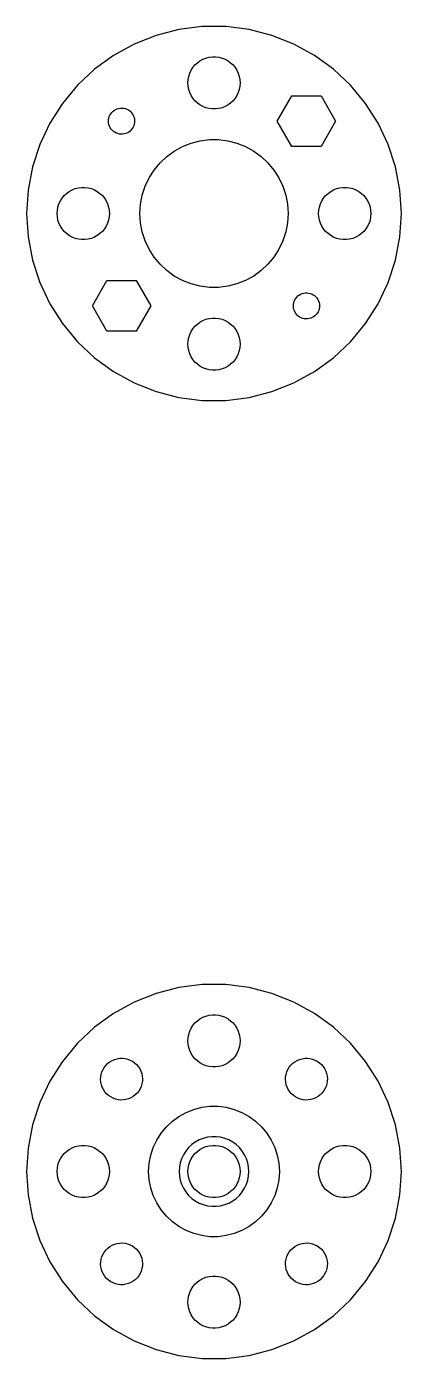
# Model space of a CAD drawing. Header units: metres. Extents: x -22 to 22, y -21 to 351.
# Drawn here: x -21.5 to 21.5, y -21.5 to 131.5 of the extents above; entities that cross this region are included whole.
import ezdxf

# ---------------------------------------------------------------- set-up
doc = ezdxf.new("R2010")
doc.units = ezdxf.units.M

msp = doc.modelspace()

# ---------------------------------------------------------------- linework, layer by layer
for p, q in [((-6.64386, 130.448), (-9.15425, 129.454)), ((-4.02869, 131.119), (-6.64386, 130.448)), ((-1.34999, 131.458), (-4.02869, 131.119)), ((1.34999, 131.458), (-1.34999, 131.458)), ((4.02869, 131.119), (1.34999, 131.458)), ((6.64386, 130.448), (4.02869, 131.119)), ((9.15425, 129.454), (6.64386, 130.448)), ((-9.15425, 129.454), (-11.5203, 128.153)), ((11.5203, 128.153), (9.15425, 129.454)), ((-11.5203, 128.153), (-13.7046, 126.566)), ((-2.42705, 126.763), (-2.1869, 127.054)), ((-2.1869, 127.054), (-1.91226, 127.312)), ((-1.91226, 127.312), (-1.60747, 127.533)), ((-1.60747, 127.533), (-1.27733, 127.714)), ((-1.27733, 127.714), (-0.927048, 127.853)), ((-0.927048, 127.853), (-0.562134, 127.947)), ((-0.562134, 127.947), (-0.18837, 127.994)), ((-0.18837, 127.994), (0.18837, 127.994)), ((0.18837, 127.994), (0.562134, 127.947)), ((0.562134, 127.947), (0.927048, 127.853)), ((0.927048, 127.853), (1.27733, 127.714)), ((1.27733, 127.714), (1.60747, 127.533)), ((1.60747, 127.533), (1.91226, 127.312)), ((1.91226, 127.312), (2.1869, 127.054)), ((2.1869, 127.054), (2.42705, 126.763)), ((13.7046, 126.566), (11.5203, 128.153)), ((-13.7046, 126.566), (-15.6728, 124.718)), ((-2.97633, 125.376), (-2.90575, 125.746)), ((-2.90575, 125.746), (-2.78932, 126.104)), ((-2.78932, 126.104), (-2.62891, 126.445)), ((-2.62891, 126.445), (-2.42705, 126.763)), ((2.42705, 126.763), (2.62891, 126.445)), ((2.62891, 126.445), (2.78932, 126.104)), ((2.78932, 126.104), (2.90575, 125.746)), ((2.90575, 125.746), (2.97633, 125.376)), ((15.6728, 124.718), (13.7046, 126.566)), ((-15.6728, 124.718), (-17.3939, 122.637)), ((-3, 125), (-2.97633, 125.376)), ((-2.97633, 124.624), (-3, 125)), ((-2.90575, 124.254), (-2.97633, 124.624)), ((-2.78932, 123.896), (-2.90575, 124.254)), ((-2.62891, 123.555), (-2.78932, 123.896)), ((2.78932, 123.896), (2.62891, 123.555)), ((2.90575, 124.254), (2.78932, 123.896)), ((2.97633, 124.624), (2.90575, 124.254)), ((2.97633, 125.376), (3, 125)), ((3, 125), (2.97633, 124.624)), ((17.3939, 122.637), (15.6728, 124.718)), ((-17.3939, 122.637), (-18.8406, 120.358)), ((-2.42705, 123.237), (-2.62891, 123.555)), ((-2.1869, 122.946), (-2.42705, 123.237)), ((-1.91226, 122.688), (-2.1869, 122.946)), ((-1.60747, 122.467), (-1.91226, 122.688)), ((-1.27733, 122.286), (-1.60747, 122.467)), ((1.60747, 122.467), (1.27733, 122.286)), ((1.91226, 122.688), (1.60747, 122.467)), ((2.1869, 122.946), (1.91226, 122.688)), ((2.42705, 123.237), (2.1869, 122.946)), ((2.62891, 123.555), (2.42705, 123.237)), ((7.26039, 120.607), (8.93369, 123.505)), ((8.93369, 123.505), (12.2803, 123.505)), ((12.2803, 123.505), (13.9536, 120.607)), ((18.8406, 120.358), (17.3939, 122.637)), ((-12.0988, 120.764), (-12.0674, 120.95)), ((-12.0674, 120.95), (-12.0129, 121.13)), ((-12.0129, 121.13), (-11.9363, 121.302)), ((-11.9363, 121.302), (-11.8387, 121.463)), ((-11.8387, 121.463), (-11.7217, 121.611)), ((-11.7217, 121.611), (-11.5871, 121.742)), ((-11.5871, 121.742), (-11.4371, 121.856)), ((-11.4371, 121.856), (-11.2739, 121.951)), ((-11.2739, 121.951), (-11.1003, 122.024)), ((-11.1003, 122.024), (-10.9189, 122.074)), ((-10.9189, 122.074), (-10.7325, 122.102)), ((-10.7325, 122.102), (-10.5442, 122.106)), ((-10.5442, 122.106), (-10.3568, 122.086)), ((-10.3568, 122.086), (-10.1734, 122.043)), ((-10.1734, 122.043), (-9.99689, 121.977)), ((-9.99689, 121.977), (-9.82996, 121.89)), ((-9.82996, 121.89), (-9.67528, 121.783)), ((-9.67528, 121.783), (-9.53528, 121.656)), ((-9.53528, 121.656), (-9.4122, 121.514)), ((-9.4122, 121.514), (-9.30795, 121.357)), ((-9.30795, 121.357), (-9.2242, 121.188)), ((-9.2242, 121.188), (-9.16225, 121.01)), ((-9.16225, 121.01), (-9.12308, 120.826)), ((-9.12308, 120.826), (-9.10732, 120.638)), ((-0.927048, 122.147), (-1.27733, 122.286)), ((-0.562134, 122.053), (-0.927048, 122.147)), ((-0.18837, 122.006), (-0.562134, 122.053)), ((0.18837, 122.006), (-0.18837, 122.006)), ((0.562134, 122.053), (0.18837, 122.006)), ((0.927048, 122.147), (0.562134, 122.053)), ((1.27733, 122.286), (0.927048, 122.147)), ((-18.8406, 120.358), (-19.9902, 117.915)), ((-12.1067, 120.576), (-12.0988, 120.764)), ((-12.0909, 120.388), (-12.1067, 120.576)), ((-12.0517, 120.204), (-12.0909, 120.388)), ((-11.9898, 120.026), (-12.0517, 120.204)), ((-11.906, 119.857), (-11.9898, 120.026)), ((-11.8018, 119.7), (-11.906, 119.857)), ((-11.6787, 119.557), (-11.8018, 119.7)), ((-11.5387, 119.431), (-11.6787, 119.557)), ((-11.384, 119.324), (-11.5387, 119.431)), ((-11.2171, 119.237), (-11.384, 119.324)), ((-9.7769, 119.358), (-9.94003, 119.263)), ((-9.62686, 119.471), (-9.7769, 119.358)), ((-9.49228, 119.603), (-9.62686, 119.471)), ((-9.37527, 119.751), (-9.49228, 119.603)), ((-9.27768, 119.912), (-9.37527, 119.751)), ((-9.20107, 120.084), (-9.27768, 119.912)), ((-9.14662, 120.264), (-9.20107, 120.084)), ((-9.1152, 120.45), (-9.14662, 120.264)), ((-9.10732, 120.638), (-9.1152, 120.45)), ((8.9337, 117.709), (7.26039, 120.607)), ((13.9536, 120.607), (12.2803, 117.709)), ((19.9902, 117.915), (18.8406, 120.358)), ((-19.9902, 117.915), (-20.8245, 115.347)), ((-11.0405, 119.171), (-11.2171, 119.237)), ((-10.8571, 119.128), (-11.0405, 119.171)), ((-10.6698, 119.108), (-10.8571, 119.128)), ((-10.4815, 119.112), (-10.6698, 119.108)), ((-10.2951, 119.14), (-10.4815, 119.112)), ((-10.1137, 119.19), (-10.2951, 119.14)), ((-9.94003, 119.263), (-10.1137, 119.19)), ((-3.61911, 117.691), (-2.62663, 118.084)), ((-2.62663, 118.084), (-1.59273, 118.349)), ((-1.59273, 118.349), (-0.533707, 118.483)), ((-0.533707, 118.483), (0.533707, 118.483)), ((0.533707, 118.483), (1.59273, 118.349)), ((1.59273, 118.349), (2.62663, 118.084)), ((2.62663, 118.084), (3.61911, 117.691)), ((20.8245, 115.347), (19.9902, 117.915)), ((-6.19623, 115.819), (-5.41809, 116.549)), ((-5.41809, 116.549), (-4.55452, 117.177)), ((-4.55452, 117.177), (-3.61911, 117.691)), ((3.61911, 117.691), (4.55452, 117.177)), ((4.55452, 117.177), (5.41809, 116.549)), ((5.41809, 116.549), (6.19623, 115.819)), ((12.2803, 117.709), (8.9337, 117.709)), ((-20.8245, 115.347), (-21.3305, 112.695)), ((-7.44859, 114.095), (-6.87663, 114.996)), ((-6.87663, 114.996), (-6.19623, 115.819)), ((6.19623, 115.819), (6.87663, 114.996)), ((6.87663, 114.996), (7.44859, 114.095)), ((21.3305, 112.695), (20.8245, 115.347)), ((-7.90309, 113.129), (-7.44859, 114.095)), ((7.44859, 114.095), (7.90309, 113.129)), ((-21.3305, 112.695), (-21.5, 110)), ((-17.6289, 111.445), (-17.427, 111.763)), ((-17.427, 111.763), (-17.1869, 112.054)), ((-17.1869, 112.054), (-16.9123, 112.312)), ((-16.9123, 112.312), (-16.6075, 112.533)), ((-16.6075, 112.533), (-16.2773, 112.714)), ((-16.2773, 112.714), (-15.927, 112.853)), ((-15.927, 112.853), (-15.5621, 112.947)), ((-15.5621, 112.947), (-15.1884, 112.994)), ((-15.1884, 112.994), (-14.8116, 112.994)), ((-14.8116, 112.994), (-14.4379, 112.947)), ((-14.4379, 112.947), (-14.0729, 112.853)), ((-14.0729, 112.853), (-13.7227, 112.714)), ((-13.7227, 112.714), (-13.3925, 112.533)), ((-13.3925, 112.533), (-13.0877, 112.312)), ((-13.0877, 112.312), (-12.8131, 112.054)), ((-12.8131, 112.054), (-12.5729, 111.763)), ((-12.5729, 111.763), (-12.3711, 111.445)), ((-8.43297, 111.065), (-8.23296, 112.114)), ((-8.23296, 112.114), (-7.90309, 113.129)), ((7.90309, 113.129), (8.23296, 112.114)), ((8.23296, 112.114), (8.43297, 111.065)), ((12.3711, 111.445), (12.5729, 111.763)), ((12.5729, 111.763), (12.8131, 112.054)), ((12.8131, 112.054), (13.0877, 112.312)), ((13.0877, 112.312), (13.3925, 112.533)), ((13.3925, 112.533), (13.7227, 112.714)), ((13.7227, 112.714), (14.0729, 112.853)), ((14.0729, 112.853), (14.4379, 112.947)), ((14.4379, 112.947), (14.8116, 112.994)), ((14.8116, 112.994), (15.1884, 112.994)), ((15.1884, 112.994), (15.5621, 112.947)), ((15.5621, 112.947), (15.927, 112.853)), ((15.927, 112.853), (16.2773, 112.714)), ((16.2773, 112.714), (16.6075, 112.533)), ((16.6075, 112.533), (16.9123, 112.312)), ((16.9123, 112.312), (17.1869, 112.054)), ((17.1869, 112.054), (17.427, 111.763)), ((17.427, 111.763), (17.6289, 111.445)), ((21.5, 110), (21.3305, 112.695)), ((-18, 110), (-17.9763, 110.376)), ((-17.9763, 110.376), (-17.9057, 110.746)), ((-17.9057, 110.746), (-17.7893, 111.104)), ((-17.7893, 111.104), (-17.6289, 111.445)), ((-12.3711, 111.445), (-12.2107, 111.104)), ((-12.2107, 111.104), (-12.0942, 110.746)), ((-12.0942, 110.746), (-12.0237, 110.376)), ((-12.0237, 110.376), (-12, 110)), ((-8.5, 110), (-8.43297, 111.065)), ((8.43297, 111.065), (8.5, 110)), ((12, 110), (12.0237, 110.376)), ((12.0237, 110.376), (12.0942, 110.746)), ((12.0942, 110.746), (12.2107, 111.104)), ((12.2107, 111.104), (12.3711, 111.445)), ((17.6289, 111.445), (17.7893, 111.104)), ((17.7893, 111.104), (17.9057, 110.746)), ((17.9057, 110.746), (17.9763, 110.376)), ((17.9763, 110.376), (18, 110)), ((-21.5, 110), (-21.3305, 107.305)), ((-17.9763, 109.624), (-18, 110)), ((-17.9057, 109.254), (-17.9763, 109.624)), ((-17.7893, 108.896), (-17.9057, 109.254)), ((-17.6289, 108.555), (-17.7893, 108.896)), ((-12.2107, 108.896), (-12.3711, 108.555)), ((-12.0942, 109.254), (-12.2107, 108.896)), ((-12.0237, 109.624), (-12.0942, 109.254)), ((-12, 110), (-12.0237, 109.624)), ((-8.43297, 108.935), (-8.5, 110)), ((-8.23296, 107.886), (-8.43297, 108.935)), ((8.43297, 108.935), (8.23296, 107.886)), ((8.5, 110), (8.43297, 108.935)), ((12.0237, 109.624), (12, 110)), ((12.0942, 109.254), (12.0237, 109.624)), ((12.2107, 108.896), (12.0942, 109.254)), ((12.3711, 108.555), (12.2107, 108.896)), ((17.7893, 108.896), (17.6289, 108.555)), ((17.9057, 109.254), (17.7893, 108.896)), ((17.9763, 109.624), (17.9057, 109.254)), ((18, 110), (17.9763, 109.624)), ((21.3305, 107.305), (21.5, 110)), ((-21.3305, 107.305), (-20.8245, 104.653)), ((-17.427, 108.237), (-17.6289, 108.555)), ((-17.1869, 107.946), (-17.427, 108.237)), ((-16.9123, 107.688), (-17.1869, 107.946)), ((-16.6075, 107.467), (-16.9123, 107.688)), ((-16.2773, 107.286), (-16.6075, 107.467)), ((-15.927, 107.147), (-16.2773, 107.286)), ((-15.5621, 107.053), (-15.927, 107.147)), ((-15.1884, 107.006), (-15.5621, 107.053)), ((-14.4379, 107.053), (-14.8116, 107.006)), ((-14.0729, 107.147), (-14.4379, 107.053)), ((-13.7227, 107.286), (-14.0729, 107.147)), ((-13.3925, 107.467), (-13.7227, 107.286)), ((-13.0877, 107.688), (-13.3925, 107.467)), ((-12.8131, 107.946), (-13.0877, 107.688)), ((-12.5729, 108.237), (-12.8131, 107.946)), ((-12.3711, 108.555), (-12.5729, 108.237)), ((-7.90309, 106.871), (-8.23296, 107.886)), ((8.23296, 107.886), (7.90309, 106.871)), ((12.5729, 108.237), (12.3711, 108.555)), ((12.8131, 107.946), (12.5729, 108.237)), ((13.0877, 107.688), (12.8131, 107.946)), ((13.3925, 107.467), (13.0877, 107.688)), ((13.7227, 107.286), (13.3925, 107.467)), ((14.0729, 107.147), (13.7227, 107.286)), ((14.4379, 107.053), (14.0729, 107.147)), ((14.8116, 107.006), (14.4379, 107.053)), ((15.5621, 107.053), (15.1884, 107.006)), ((15.927, 107.147), (15.5621, 107.053)), ((16.2773, 107.286), (15.927, 107.147)), ((16.6075, 107.467), (16.2773, 107.286)), ((16.9123, 107.688), (16.6075, 107.467)), ((17.1869, 107.946), (16.9123, 107.688)), ((17.427, 108.237), (17.1869, 107.946)), ((17.6289, 108.555), (17.427, 108.237)), ((20.8245, 104.653), (21.3305, 107.305)), ((-14.8116, 107.006), (-15.1884, 107.006)), ((-7.44859, 105.905), (-7.90309, 106.871)), ((-6.87663, 105.004), (-7.44859, 105.905)), ((7.44859, 105.905), (6.87663, 105.004)), ((7.90309, 106.871), (7.44859, 105.905)), ((15.1884, 107.006), (14.8116, 107.006)), ((-20.8245, 104.653), (-19.9902, 102.085)), ((-6.19623, 104.181), (-6.87663, 105.004)), ((-5.41809, 103.451), (-6.19623, 104.181)), ((6.19623, 104.181), (5.41809, 103.451)), ((6.87663, 105.004), (6.19623, 104.181)), ((19.9902, 102.085), (20.8245, 104.653)), ((-4.55452, 102.823), (-5.41809, 103.451)), ((-3.61911, 102.309), (-4.55452, 102.823)), ((4.55452, 102.823), (3.61911, 102.309)), ((5.41809, 103.451), (4.55452, 102.823)), ((-19.9902, 102.085), (-18.8406, 99.6423)), ((-13.9536, 99.393), (-12.2803, 102.291)), ((-12.2803, 102.291), (-8.9337, 102.291)), ((-8.9337, 102.291), (-7.26039, 99.393)), ((-2.62663, 101.916), (-3.61911, 102.309)), ((-1.59273, 101.651), (-2.62663, 101.916)), ((-0.533707, 101.517), (-1.59273, 101.651)), ((0.533707, 101.517), (-0.533707, 101.517)), ((1.59273, 101.651), (0.533707, 101.517)), ((2.62663, 101.916), (1.59273, 101.651)), ((3.61911, 102.309), (2.62663, 101.916)), ((18.8406, 99.6423), (19.9902, 102.085)), ((-18.8406, 99.6423), (-17.3939, 97.3626)), ((9.10732, 99.3616), (9.1152, 99.5498)), ((9.1152, 99.5498), (9.14662, 99.7355)), ((9.14662, 99.7355), (9.20107, 99.9159)), ((9.20107, 99.9159), (9.27768, 100.088)), ((9.27768, 100.088), (9.37527, 100.249)), ((9.37527, 100.249), (9.49228, 100.397)), ((9.49228, 100.397), (9.62686, 100.529)), ((9.62686, 100.529), (9.7769, 100.642)), ((9.7769, 100.642), (9.94003, 100.737)), ((9.94003, 100.737), (10.1137, 100.81)), ((10.1137, 100.81), (10.2951, 100.86)), ((10.2951, 100.86), (10.4815, 100.888)), ((10.4815, 100.888), (10.6698, 100.892)), ((10.6698, 100.892), (10.8571, 100.872)), ((10.8571, 100.872), (11.0405, 100.829)), ((11.0405, 100.829), (11.2171, 100.763)), ((11.2171, 100.763), (11.384, 100.676)), ((11.384, 100.676), (11.5387, 100.569)), ((11.5387, 100.569), (11.6787, 100.443)), ((11.6787, 100.443), (11.8018, 100.3)), ((11.8018, 100.3), (11.906, 100.143)), ((11.906, 100.143), (11.9898, 99.9743)), ((11.9898, 99.9743), (12.0517, 99.7964)), ((12.0517, 99.7964), (12.0909, 99.6121)), ((12.0909, 99.6121), (12.1067, 99.4244)), ((12.1067, 99.4244), (12.0988, 99.2362)), ((17.3939, 97.3626), (18.8406, 99.6423)), ((-12.2803, 96.4948), (-13.9536, 99.393)), ((-7.26039, 99.393), (-8.93369, 96.4948)), ((-0.927048, 97.8532), (-0.562134, 97.9469)), ((-0.562134, 97.9469), (-0.18837, 97.9941)), ((-0.18837, 97.9941), (0.18837, 97.9941)), ((0.18837, 97.9941), (0.562134, 97.9469)), ((0.562134, 97.9469), (0.927048, 97.8532)), ((9.12308, 99.1739), (9.10732, 99.3616)), ((9.16225, 98.9896), (9.12308, 99.1739)), ((9.2242, 98.8117), (9.16225, 98.9896)), ((9.30795, 98.643), (9.2242, 98.8117)), ((9.4122, 98.4861), (9.30795, 98.643)), ((9.53528, 98.3435), (9.4122, 98.4861)), ((9.67528, 98.2175), (9.53528, 98.3435)), ((9.82996, 98.11), (9.67528, 98.2175)), ((9.99689, 98.0227), (9.82996, 98.11)), ((10.1734, 97.957), (9.99689, 98.0227)), ((10.3568, 97.914), (10.1734, 97.957)), ((10.5442, 97.8943), (10.3568, 97.914)), ((10.7325, 97.8983), (10.5442, 97.8943)), ((10.9189, 97.9258), (10.7325, 97.8983)), ((11.1003, 97.9764), (10.9189, 97.9258)), ((11.2739, 98.0494), (11.1003, 97.9764)), ((11.4371, 98.1436), (11.2739, 98.0494)), ((11.5871, 98.2575), (11.4371, 98.1436)), ((11.7217, 98.3893), (11.5871, 98.2575)), ((11.8387, 98.5369), (11.7217, 98.3893)), ((11.9363, 98.6981), (11.8387, 98.5369)), ((12.0129, 98.8701), (11.9363, 98.6981)), ((12.0674, 99.0505), (12.0129, 98.8701)), ((12.0988, 99.2362), (12.0674, 99.0505)), ((-17.3939, 97.3626), (-15.6728, 95.2822)), ((-8.93369, 96.4948), (-12.2803, 96.4948)), ((-2.78932, 96.1044), (-2.62891, 96.4453)), ((-2.62891, 96.4453), (-2.42705, 96.7634)), ((-2.42705, 96.7634), (-2.1869, 97.0536)), ((-2.1869, 97.0536), (-1.91226, 97.3116)), ((-1.91226, 97.3116), (-1.60747, 97.533)), ((-1.60747, 97.533), (-1.27733, 97.7145)), ((-1.27733, 97.7145), (-0.927048, 97.8532)), ((0.927048, 97.8532), (1.27733, 97.7145)), ((1.27733, 97.7145), (1.60747, 97.533)), ((1.60747, 97.533), (1.91226, 97.3116)), ((1.91226, 97.3116), (2.1869, 97.0536)), ((2.1869, 97.0536), (2.42705, 96.7634)), ((2.42705, 96.7634), (2.62891, 96.4453)), ((2.62891, 96.4453), (2.78932, 96.1044)), ((15.6728, 95.2822), (17.3939, 97.3626)), ((-15.6728, 95.2822), (-13.7046, 93.434)), ((-3, 95), (-2.97633, 95.376)), ((-2.97633, 94.624), (-3, 95)), ((-2.97633, 95.376), (-2.90575, 95.7461)), ((-2.90575, 95.7461), (-2.78932, 96.1044)), ((2.78932, 96.1044), (2.90575, 95.7461)), ((2.90575, 95.7461), (2.97633, 95.376)), ((2.97633, 95.376), (3, 95)), ((3, 95), (2.97633, 94.624)), ((13.7046, 93.434), (15.6728, 95.2822)), ((-13.7046, 93.434), (-11.5203, 91.847)), ((-2.90575, 94.2539), (-2.97633, 94.624)), ((-2.78932, 93.8956), (-2.90575, 94.2539)), ((-2.62891, 93.5547), (-2.78932, 93.8956)), ((-2.42705, 93.2366), (-2.62891, 93.5547)), ((2.62891, 93.5547), (2.42705, 93.2366)), ((2.78932, 93.8956), (2.62891, 93.5547)), ((2.90575, 94.2539), (2.78932, 93.8956)), ((2.97633, 94.624), (2.90575, 94.2539)), ((11.5203, 91.847), (13.7046, 93.434)), ((-11.5203, 91.847), (-9.15425, 90.5462)), ((-2.1869, 92.9464), (-2.42705, 93.2366)), ((-1.91226, 92.6885), (-2.1869, 92.9464)), ((-1.60747, 92.467), (-1.91226, 92.6885)), ((-1.27733, 92.2855), (-1.60747, 92.467)), ((-0.927048, 92.1468), (-1.27733, 92.2855)), ((-0.562134, 92.0531), (-0.927048, 92.1468)), ((-0.18837, 92.0059), (-0.562134, 92.0531)), ((0.18837, 92.0059), (-0.18837, 92.0059)), ((0.562134, 92.0531), (0.18837, 92.0059)), ((0.927048, 92.1468), (0.562134, 92.0531)), ((1.27733, 92.2855), (0.927048, 92.1468)), ((1.60747, 92.467), (1.27733, 92.2855)), ((1.91226, 92.6885), (1.60747, 92.467)), ((2.1869, 92.9464), (1.91226, 92.6885)), ((2.42705, 93.2366), (2.1869, 92.9464)), ((9.15425, 90.5462), (11.5203, 91.847)), ((-9.15425, 90.5462), (-6.64386, 89.5523)), ((6.64386, 89.5523), (9.15425, 90.5462)), ((-6.64386, 89.5523), (-4.02869, 88.8808)), ((-4.02869, 88.8808), (-1.34999, 88.5424)), ((1.34999, 88.5424), (4.02869, 88.8808)), ((4.02869, 88.8808), (6.64386, 89.5523)), ((-1.34999, 88.5424), (1.34999, 88.5424)), ((-1.34999, 21.4576), (-4.02869, 21.1192)), ((1.34999, 21.4576), (-1.34999, 21.4576)), ((4.02869, 21.1192), (1.34999, 21.4576)), ((-6.64386, 20.4477), (-9.15425, 19.4538)), ((-4.02869, 21.1192), (-6.64386, 20.4477)), ((6.64386, 20.4477), (4.02869, 21.1192)), ((9.15425, 19.4538), (6.64386, 20.4477)), ((-9.15425, 19.4538), (-11.5203, 18.153)), ((11.5203, 18.153), (9.15425, 19.4538)), ((-11.5203, 18.153), (-13.7046, 16.566)), ((-2.42705, 16.7634), (-2.1869, 17.0536)), ((-2.1869, 17.0536), (-1.91226, 17.3115)), ((-1.91226, 17.3115), (-1.60747, 17.533)), ((-1.60747, 17.533), (-1.27733, 17.7145)), ((-1.27733, 17.7145), (-0.927048, 17.8532)), ((-0.927048, 17.8532), (-0.562134, 17.9469)), ((-0.562134, 17.9469), (-0.18837, 17.9941)), ((-0.18837, 17.9941), (0.18837, 17.9941)), ((0.18837, 17.9941), (0.562134, 17.9469)), ((0.562134, 17.9469), (0.927048, 17.8532)), ((0.927048, 17.8532), (1.27733, 17.7145)), ((1.27733, 17.7145), (1.60747, 17.533)), ((1.60747, 17.533), (1.91226, 17.3115)), ((1.91226, 17.3115), (2.1869, 17.0536)), ((2.1869, 17.0536), (2.42705, 16.7634)), ((13.7046, 16.566), (11.5203, 18.153)), ((-13.7046, 16.566), (-15.6728, 14.7178)), ((-3, 15), (-2.97633, 15.376)), ((-2.97633, 15.376), (-2.90575, 15.7461)), ((-2.90575, 15.7461), (-2.78932, 16.1044)), ((-2.78932, 16.1044), (-2.62891, 16.4453)), ((-2.62891, 16.4453), (-2.42705, 16.7634)), ((2.42705, 16.7634), (2.62891, 16.4453)), ((2.62891, 16.4453), (2.78932, 16.1044)), ((2.78932, 16.1044), (2.90575, 15.7461)), ((2.90575, 15.7461), (2.97633, 15.376)), ((2.97633, 15.376), (3, 15)), ((15.6728, 14.7178), (13.7046, 16.566)), ((-15.6728, 14.7178), (-17.3939, 12.6374)), ((-2.97633, 14.624), (-3, 15)), ((-2.90575, 14.2539), (-2.97633, 14.624)), ((-2.78932, 13.8956), (-2.90575, 14.2539)), ((-2.62891, 13.5547), (-2.78932, 13.8956)), ((2.78932, 13.8956), (2.62891, 13.5547)), ((2.90575, 14.2539), (2.78932, 13.8956)), ((2.97633, 14.624), (2.90575, 14.2539)), ((3, 15), (2.97633, 14.624)), ((17.3939, 12.6374), (15.6728, 14.7178)), ((-17.3939, 12.6374), (-18.8406, 10.3577)), ((-12.3905, 12.2129), (-12.1752, 12.4238)), ((-12.1752, 12.4238), (-11.9351, 12.606)), ((-11.9351, 12.606), (-11.6741, 12.7567)), ((-11.6741, 12.7567), (-11.3963, 12.8735)), ((-11.3963, 12.8735), (-11.106, 12.9545)), ((-11.106, 12.9545), (-10.8078, 12.9986)), ((-10.8078, 12.9986), (-10.5065, 13.0049)), ((-10.5065, 13.0049), (-10.2067, 12.9734)), ((-10.2067, 12.9734), (-9.91331, 12.9046)), ((-9.91331, 12.9046), (-9.63083, 12.7995)), ((-9.63083, 12.7995), (-9.36372, 12.6599)), ((-9.36372, 12.6599), (-9.11624, 12.4879)), ((-9.11624, 12.4879), (-8.89226, 12.2862)), ((-8.89226, 12.2862), (-8.69533, 12.058)), ((-2.42705, 13.2366), (-2.62891, 13.5547)), ((-2.1869, 12.9464), (-2.42705, 13.2366)), ((-1.91226, 12.6884), (-2.1869, 12.9464)), ((-1.60747, 12.467), (-1.91226, 12.6884)), ((-1.27733, 12.2855), (-1.60747, 12.467)), ((-0.927048, 12.1468), (-1.27733, 12.2855)), ((1.27733, 12.2855), (0.927048, 12.1468)), ((1.60747, 12.467), (1.27733, 12.2855)), ((1.91226, 12.6884), (1.60747, 12.467)), ((2.1869, 12.9464), (1.91226, 12.6884)), ((2.42705, 13.2366), (2.1869, 12.9464)), ((2.62891, 13.5547), (2.42705, 13.2366)), ((8.82344, 12.2129), (9.03879, 12.4238)), ((9.03879, 12.4238), (9.27885, 12.606)), ((9.27885, 12.606), (9.53987, 12.7567)), ((9.53987, 12.7567), (9.81772, 12.8735)), ((9.81772, 12.8735), (10.108, 12.9545)), ((10.108, 12.9545), (10.4062, 12.9986)), ((10.4062, 12.9986), (10.7075, 13.0049)), ((10.7075, 13.0049), (11.0072, 12.9734)), ((11.0072, 12.9734), (11.3007, 12.9046)), ((11.3007, 12.9046), (11.5832, 12.7995)), ((11.5832, 12.7995), (11.8503, 12.6599)), ((11.8503, 12.6599), (12.0977, 12.4879)), ((12.0977, 12.4879), (12.3217, 12.2862)), ((12.3217, 12.2862), (12.5187, 12.058)), ((18.8406, 10.3577), (17.3939, 12.6374)), ((-13.0065, 10.5567), (-12.9939, 10.8579)), ((-12.9939, 10.8579), (-12.9436, 11.155)), ((-12.9436, 11.155), (-12.8565, 11.4436)), ((-12.8565, 11.4436), (-12.7339, 11.7189)), ((-12.7339, 11.7189), (-12.5777, 11.9767)), ((-12.5777, 11.9767), (-12.3905, 12.2129)), ((-8.69533, 12.058), (-8.52853, 11.807)), ((-8.52853, 11.807), (-8.39452, 11.537)), ((-8.39452, 11.537), (-8.29539, 11.2524)), ((-8.29539, 11.2524), (-8.23274, 10.9576)), ((-8.23274, 10.9576), (-8.20752, 10.6573)), ((-0.562134, 12.0531), (-0.927048, 12.1468)), ((-0.18837, 12.0059), (-0.562134, 12.0531)), ((0.18837, 12.0059), (-0.18837, 12.0059)), ((0.562134, 12.0531), (0.18837, 12.0059)), ((0.927048, 12.1468), (0.562134, 12.0531)), ((8.20752, 10.5567), (8.22014, 10.8579)), ((8.22014, 10.8579), (8.2704, 11.155)), ((8.2704, 11.155), (8.35751, 11.4436)), ((8.35751, 11.4436), (8.4801, 11.7189)), ((8.4801, 11.7189), (8.63623, 11.9767)), ((8.63623, 11.9767), (8.82344, 12.2129)), ((12.5187, 12.058), (12.6855, 11.807)), ((12.6855, 11.807), (12.8195, 11.537)), ((12.8195, 11.537), (12.9186, 11.2524)), ((12.9186, 11.2524), (12.9812, 10.9576)), ((12.9812, 10.9576), (13.0065, 10.6573)), ((-18.8406, 10.3577), (-19.9902, 7.91467)), ((-12.9812, 10.2564), (-13.0065, 10.5567)), ((-12.9186, 9.96158), (-12.9812, 10.2564)), ((-12.8195, 9.67696), (-12.9186, 9.96158)), ((-12.6855, 9.407), (-12.8195, 9.67696)), ((-12.5187, 9.15596), (-12.6855, 9.407)), ((-8.63623, 9.23727), (-8.82344, 9.00108)), ((-8.4801, 9.49509), (-8.63623, 9.23727)), ((-8.35751, 9.77042), (-8.4801, 9.49509)), ((-8.2704, 10.0589), (-8.35751, 9.77042)), ((-8.22014, 10.3561), (-8.2704, 10.0589)), ((-8.20752, 10.6573), (-8.22014, 10.3561)), ((8.23274, 10.2564), (8.20752, 10.5567)), ((8.29539, 9.96158), (8.23274, 10.2564)), ((8.39452, 9.67696), (8.29539, 9.96158)), ((8.52853, 9.407), (8.39452, 9.67696)), ((8.69533, 9.15596), (8.52853, 9.407)), ((12.5777, 9.23727), (12.3905, 9.00108)), ((12.7339, 9.49509), (12.5777, 9.23727)), ((12.8565, 9.77042), (12.7339, 9.49509)), ((12.9436, 10.0589), (12.8565, 9.77042)), ((12.9939, 10.3561), (12.9436, 10.0589)), ((13.0065, 10.6573), (12.9939, 10.3561)), ((19.9902, 7.91467), (18.8406, 10.3577)), ((-19.9902, 7.91467), (-20.8245, 5.34683)), ((-12.3217, 8.9278), (-12.5187, 9.15596)), ((-12.0977, 8.72614), (-12.3217, 8.9278)), ((-11.8503, 8.55412), (-12.0977, 8.72614)), ((-11.5832, 8.41449), (-11.8503, 8.55412)), ((-11.3007, 8.30943), (-11.5832, 8.41449)), ((-11.0072, 8.2406), (-11.3007, 8.30943)), ((-10.7075, 8.20909), (-11.0072, 8.2406)), ((-10.4062, 8.21541), (-10.7075, 8.20909)), ((-10.108, 8.25945), (-10.4062, 8.21541)), ((-9.81772, 8.34048), (-10.108, 8.25945)), ((-9.53987, 8.45729), (-9.81772, 8.34048)), ((-9.27885, 8.60799), (-9.53987, 8.45729)), ((-9.03879, 8.79021), (-9.27885, 8.60799)), ((-8.82344, 9.00108), (-9.03879, 8.79021)), ((8.89226, 8.9278), (8.69533, 9.15596)), ((9.11624, 8.72614), (8.89226, 8.9278)), ((9.36372, 8.55412), (9.11624, 8.72614)), ((9.63083, 8.41449), (9.36372, 8.55412)), ((9.91331, 8.30943), (9.63083, 8.41449)), ((10.2067, 8.2406), (9.91331, 8.30943)), ((10.5065, 8.20909), (10.2067, 8.2406)), ((10.8078, 8.21541), (10.5065, 8.20909)), ((11.106, 8.25945), (10.8078, 8.21541)), ((11.3963, 8.34048), (11.106, 8.25945)), ((11.6741, 8.45729), (11.3963, 8.34048)), ((11.9351, 8.60799), (11.6741, 8.45729)), ((12.1752, 8.79021), (11.9351, 8.60799)), ((12.3905, 9.00108), (12.1752, 8.79021)), ((20.8245, 5.34683), (19.9902, 7.91467)), ((-4.78067, 5.77884), (-4.01869, 6.33246)), ((-4.01869, 6.33246), (-3.19334, 6.78619)), ((-3.19334, 6.78619), (-2.31763, 7.13292)), ((-2.31763, 7.13292), (-1.40535, 7.36714)), ((-1.40535, 7.36714), (-0.470917, 7.4852)), ((-0.470917, 7.4852), (0.470917, 7.4852)), ((0.470917, 7.4852), (1.40535, 7.36714)), ((1.40535, 7.36714), (2.31763, 7.13292)), ((2.31763, 7.13292), (3.19334, 6.78619)), ((3.19334, 6.78619), (4.01869, 6.33246)), ((4.01869, 6.33246), (4.78067, 5.77884)), ((-20.8245, 5.34683), (-21.3305, 2.69466)), ((-6.06763, 4.40839), (-5.46725, 5.13409)), ((-5.46725, 5.13409), (-4.78067, 5.77884)), ((4.78067, 5.77884), (5.46725, 5.13409)), ((5.46725, 5.13409), (6.06763, 4.40839)), ((21.3305, 2.69466), (20.8245, 5.34683)), ((-6.97331, 2.76093), (-6.5723, 3.61314)), ((-6.5723, 3.61314), (-6.06763, 4.40839)), ((-2.54968, 3.08205), (-2.91586, 2.73817)), ((-2.1433, 3.3773), (-2.54968, 3.08205)), ((-1.70311, 3.61929), (-2.1433, 3.3773)), ((-1.23605, 3.80421), (-1.70311, 3.61929)), ((-0.749512, 3.92914), (-1.23605, 3.80421)), ((-0.25116, 3.9921), (-0.749512, 3.92914)), ((0.25116, 3.9921), (-0.25116, 3.9921)), ((0.749512, 3.92914), (0.25116, 3.9921)), ((1.23605, 3.80421), (0.749512, 3.92914)), ((1.70311, 3.61929), (1.23605, 3.80421)), ((2.1433, 3.3773), (1.70311, 3.61929)), ((2.54968, 3.08205), (2.1433, 3.3773)), ((2.91586, 2.73817), (2.54968, 3.08205)), ((6.06763, 4.40839), (6.5723, 3.61314)), ((6.5723, 3.61314), (6.97331, 2.76093)), ((-21.3305, 2.69466), (-21.5, 0)), ((-17.6289, 1.44525), (-17.427, 1.76335)), ((-17.427, 1.76335), (-17.1869, 2.05363)), ((-17.1869, 2.05363), (-16.9123, 2.31154)), ((-16.9123, 2.31154), (-16.6075, 2.53297)), ((-16.6075, 2.53297), (-16.2773, 2.71448)), ((-16.2773, 2.71448), (-15.927, 2.85316)), ((-15.927, 2.85316), (-15.5621, 2.94685)), ((-15.5621, 2.94685), (-15.1884, 2.99408)), ((-15.1884, 2.99408), (-14.8116, 2.99408)), ((-14.8116, 2.99408), (-14.4379, 2.94685)), ((-14.4379, 2.94685), (-14.0729, 2.85316)), ((-14.0729, 2.85316), (-13.7227, 2.71448)), ((-13.7227, 2.71448), (-13.3925, 2.53297)), ((-13.3925, 2.53297), (-13.0877, 2.31154)), ((-13.0877, 2.31154), (-12.8131, 2.05363)), ((-12.8131, 2.05363), (-12.5729, 1.76335)), ((-12.5729, 1.76335), (-12.3711, 1.44525)), ((-7.44086, 0.939987), (-7.26436, 1.86517)), ((-7.26436, 1.86517), (-6.97331, 2.76093)), ((-3.50522, 1.927), (-3.7191, 1.47249)), ((-3.23605, 2.35114), (-3.50522, 1.927)), ((-2.91586, 2.73817), (-3.23605, 2.35114)), ((-2.62891, 1.44525), (-2.42705, 1.76335)), ((-2.42705, 1.76335), (-2.1869, 2.05363)), ((-2.1869, 2.05363), (-1.91226, 2.31154)), ((-1.91226, 2.31154), (-1.60747, 2.53297)), ((-1.60747, 2.53297), (-1.27733, 2.71448)), ((-1.27733, 2.71448), (-0.927048, 2.85316)), ((-0.927048, 2.85316), (-0.562134, 2.94685)), ((-0.562134, 2.94685), (-0.18837, 2.99408)), ((-0.18837, 2.99408), (0.18837, 2.99408)), ((0.18837, 2.99408), (0.562134, 2.94685)), ((0.562134, 2.94685), (0.927048, 2.85316)), ((0.927048, 2.85316), (1.27733, 2.71448)), ((1.27733, 2.71448), (1.60747, 2.53297)), ((1.60747, 2.53297), (1.91226, 2.31154)), ((1.91226, 2.31154), (2.1869, 2.05363)), ((2.1869, 2.05363), (2.42705, 1.76335)), ((2.42705, 1.76335), (2.62891, 1.44525)), ((3.23605, 2.35114), (2.91586, 2.73817)), ((3.50522, 1.927), (3.23605, 2.35114)), ((3.7191, 1.47249), (3.50522, 1.927)), ((6.97331, 2.76093), (7.26436, 1.86517)), ((7.26436, 1.86517), (7.44086, 0.939987)), ((12.3711, 1.44525), (12.5729, 1.76335)), ((12.5729, 1.76335), (12.8131, 2.05363)), ((12.8131, 2.05363), (13.0877, 2.31154)), ((13.0877, 2.31154), (13.3925, 2.53297)), ((13.3925, 2.53297), (13.7227, 2.71448)), ((13.7227, 2.71448), (14.0729, 2.85316)), ((14.0729, 2.85316), (14.4379, 2.94685)), ((14.4379, 2.94685), (14.8116, 2.99408)), ((14.8116, 2.99408), (15.1884, 2.99408)), ((15.1884, 2.99408), (15.5621, 2.94685)), ((15.5621, 2.94685), (15.927, 2.85316)), ((15.927, 2.85316), (16.2773, 2.71448)), ((16.2773, 2.71448), (16.6075, 2.53297)), ((16.6075, 2.53297), (16.9123, 2.31154)), ((16.9123, 2.31154), (17.1869, 2.05363)), ((17.1869, 2.05363), (17.427, 1.76335)), ((17.427, 1.76335), (17.6289, 1.44525)), ((21.5, 0), (21.3305, 2.69466)), ((-21.5, 0), (-21.3305, -2.69466)), ((-18, 0), (-17.9763, 0.375992)), ((-17.9763, -0.375992), (-18, 0)), ((-17.9763, 0.375992), (-17.9057, 0.746063)), ((-17.9057, 0.746063), (-17.7893, 1.10437)), ((-17.7893, 1.10437), (-17.6289, 1.44525)), ((-12.3711, 1.44525), (-12.2107, 1.10437)), ((-12.2107, 1.10437), (-12.0942, 0.746063)), ((-12.0942, 0.746063), (-12.0237, 0.375992)), ((-12.0237, 0.375992), (-12, 0)), ((-12, 0), (-12.0237, -0.375992)), ((-7.5, 0), (-7.44086, 0.939987)), ((-7.44086, -0.939987), (-7.5, 0)), ((-3.96844, 0.501328), (-4, 0)), ((-4, 0), (-3.96844, -0.501328)), ((-3.87433, 0.994751), (-3.96844, 0.501328)), ((-3.7191, 1.47249), (-3.87433, 0.994751)), ((-3, 0), (-2.97633, 0.375992)), ((-2.97633, -0.375992), (-3, 0)), ((-2.97633, 0.375992), (-2.90575, 0.746063)), ((-2.90575, 0.746063), (-2.78932, 1.10437)), ((-2.78932, 1.10437), (-2.62891, 1.44525)), ((2.62891, 1.44525), (2.78932, 1.10437)), ((2.78932, 1.10437), (2.90575, 0.746063)), ((2.90575, 0.746063), (2.97633, 0.375992)), ((2.97633, 0.375992), (3, 0)), ((3, 0), (2.97633, -0.375992)), ((3.87433, 0.994751), (3.7191, 1.47249)), ((3.96844, 0.501328), (3.87433, 0.994751)), ((4, 0), (3.96844, 0.501328)), ((3.96844, -0.501328), (4, 0)), ((7.44086, 0.939987), (7.5, 0)), ((7.5, 0), (7.44086, -0.939987)), ((12, 0), (12.0237, 0.375992)), ((12.0237, -0.375992), (12, 0)), ((12.0237, 0.375992), (12.0942, 0.746063)), ((12.0942, 0.746063), (12.2107, 1.10437)), ((12.2107, 1.10437), (12.3711, 1.44525)), ((17.6289, 1.44525), (17.7893, 1.10437)), ((17.7893, 1.10437), (17.9057, 0.746063)), ((17.9057, 0.746063), (17.9763, 0.375992)), ((17.9763, 0.375992), (18, 0)), ((18, 0), (17.9763, -0.375992)), ((21.3305, -2.69466), (21.5, 0)), ((-17.9057, -0.746063), (-17.9763, -0.375992)), ((-17.7893, -1.10437), (-17.9057, -0.746063)), ((-17.6289, -1.44525), (-17.7893, -1.10437)), ((-17.427, -1.76335), (-17.6289, -1.44525)), ((-12.3711, -1.44525), (-12.5729, -1.76335)), ((-12.2107, -1.10437), (-12.3711, -1.44525)), ((-12.0942, -0.746063), (-12.2107, -1.10437)), ((-12.0237, -0.375992), (-12.0942, -0.746063)), ((-7.26436, -1.86517), (-7.44086, -0.939987)), ((-3.96844, -0.501328), (-3.87433, -0.994751)), ((-3.87433, -0.994751), (-3.7191, -1.47249)), ((-3.7191, -1.47249), (-3.50522, -1.927)), ((-2.90575, -0.746063), (-2.97633, -0.375992)), ((-2.78932, -1.10437), (-2.90575, -0.746063)), ((-2.62891, -1.44525), (-2.78932, -1.10437)), ((-2.42705, -1.76335), (-2.62891, -1.44525)), ((2.62891, -1.44525), (2.42705, -1.76335)), ((2.78932, -1.10437), (2.62891, -1.44525)), ((2.90575, -0.746063), (2.78932, -1.10437)), ((2.97633, -0.375992), (2.90575, -0.746063)), ((3.50522, -1.927), (3.7191, -1.47249)), ((3.7191, -1.47249), (3.87433, -0.994751)), ((3.87433, -0.994751), (3.96844, -0.501328)), ((7.44086, -0.939987), (7.26436, -1.86517)), ((12.0942, -0.746063), (12.0237, -0.375992)), ((12.2107, -1.10437), (12.0942, -0.746063)), ((12.3711, -1.44525), (12.2107, -1.10437)), ((12.5729, -1.76335), (12.3711, -1.44525)), ((17.6289, -1.44525), (17.427, -1.76335)), ((17.7893, -1.10437), (17.6289, -1.44525)), ((17.9057, -0.746063), (17.7893, -1.10437)), ((17.9763, -0.375992), (17.9057, -0.746063)), ((-21.3305, -2.69466), (-20.8245, -5.34683)), ((-17.1869, -2.05363), (-17.427, -1.76335)), ((-16.9123, -2.31154), (-17.1869, -2.05363)), ((-16.6075, -2.53297), (-16.9123, -2.31154)), ((-16.2773, -2.71448), (-16.6075, -2.53297)), ((-15.927, -2.85316), (-16.2773, -2.71448)), ((-15.5621, -2.94685), (-15.927, -2.85316)), ((-15.1884, -2.99408), (-15.5621, -2.94685)), ((-14.8116, -2.99408), (-15.1884, -2.99408)), ((-14.4379, -2.94685), (-14.8116, -2.99408)), ((-14.0729, -2.85316), (-14.4379, -2.94685)), ((-13.7227, -2.71448), (-14.0729, -2.85316)), ((-13.3925, -2.53297), (-13.7227, -2.71448)), ((-13.0877, -2.31154), (-13.3925, -2.53297)), ((-12.8131, -2.05363), (-13.0877, -2.31154)), ((-12.5729, -1.76335), (-12.8131, -2.05363)), ((-6.97331, -2.76093), (-7.26436, -1.86517)), ((-6.5723, -3.61314), (-6.97331, -2.76093)), ((-3.50522, -1.927), (-3.23605, -2.35114)), ((-3.23605, -2.35114), (-2.91586, -2.73817)), ((-2.91586, -2.73817), (-2.54968, -3.08205)), ((-2.1869, -2.05363), (-2.42705, -1.76335)), ((-1.91226, -2.31154), (-2.1869, -2.05363)), ((-1.60747, -2.53297), (-1.91226, -2.31154)), ((-1.27733, -2.71448), (-1.60747, -2.53297)), ((-0.927048, -2.85316), (-1.27733, -2.71448)), ((-0.562134, -2.94685), (-0.927048, -2.85316)), ((-0.18837, -2.99408), (-0.562134, -2.94685)), ((0.18837, -2.99408), (-0.18837, -2.99408)), ((0.562134, -2.94685), (0.18837, -2.99408)), ((0.927048, -2.85316), (0.562134, -2.94685)), ((1.27733, -2.71448), (0.927048, -2.85316)), ((1.60747, -2.53297), (1.27733, -2.71448)), ((1.91226, -2.31154), (1.60747, -2.53297)), ((2.1869, -2.05363), (1.91226, -2.31154)), ((2.42705, -1.76335), (2.1869, -2.05363)), ((2.54968, -3.08205), (2.91586, -2.73817)), ((2.91586, -2.73817), (3.23605, -2.35114)), ((3.23605, -2.35114), (3.50522, -1.927)), ((6.97331, -2.76093), (6.5723, -3.61314)), ((7.26436, -1.86517), (6.97331, -2.76093)), ((12.8131, -2.05363), (12.5729, -1.76335)), ((13.0877, -2.31154), (12.8131, -2.05363)), ((13.3925, -2.53297), (13.0877, -2.31154)), ((13.7227, -2.71448), (13.3925, -2.53297)), ((14.0729, -2.85316), (13.7227, -2.71448)), ((14.4379, -2.94685), (14.0729, -2.85316)), ((14.8116, -2.99408), (14.4379, -2.94685)), ((15.1884, -2.99408), (14.8116, -2.99408)), ((15.5621, -2.94685), (15.1884, -2.99408)), ((15.927, -2.85316), (15.5621, -2.94685)), ((16.2773, -2.71448), (15.927, -2.85316)), ((16.6075, -2.53297), (16.2773, -2.71448)), ((16.9123, -2.31154), (16.6075, -2.53297)), ((17.1869, -2.05363), (16.9123, -2.31154)), ((17.427, -1.76335), (17.1869, -2.05363)), ((20.8245, -5.34683), (21.3305, -2.69466)), ((-6.06763, -4.40839), (-6.5723, -3.61314)), ((-5.46725, -5.13409), (-6.06763, -4.40839)), ((-2.54968, -3.08205), (-2.1433, -3.3773)), ((-2.1433, -3.3773), (-1.70311, -3.61929)), ((-1.70311, -3.61929), (-1.23605, -3.80421)), ((-1.23605, -3.80421), (-0.749512, -3.92914)), ((-0.749512, -3.92914), (-0.25116, -3.9921)), ((-0.25116, -3.9921), (0.25116, -3.9921)), ((0.25116, -3.9921), (0.749512, -3.92914)), ((0.749512, -3.92914), (1.23605, -3.80421)), ((1.23605, -3.80421), (1.70311, -3.61929)), ((1.70311, -3.61929), (2.1433, -3.3773)), ((2.1433, -3.3773), (2.54968, -3.08205)), ((6.06763, -4.40839), (5.46725, -5.13409)), ((6.5723, -3.61314), (6.06763, -4.40839)), ((-20.8245, -5.34683), (-19.9902, -7.91467)), ((-4.78067, -5.77884), (-5.46725, -5.13409)), ((-4.01869, -6.33246), (-4.78067, -5.77884)), ((4.78067, -5.77884), (4.01869, -6.33246)), ((5.46725, -5.13409), (4.78067, -5.77884)), ((19.9902, -7.91467), (20.8245, -5.34683)), ((-3.19334, -6.78619), (-4.01869, -6.33246)), ((-2.31763, -7.13292), (-3.19334, -6.78619)), ((-1.40535, -7.36714), (-2.31763, -7.13292)), ((-0.470917, -7.4852), (-1.40535, -7.36714)), ((0.470917, -7.4852), (-0.470917, -7.4852)), ((1.40535, -7.36714), (0.470917, -7.4852)), ((2.31763, -7.13292), (1.40535, -7.36714)), ((3.19334, -6.78619), (2.31763, -7.13292)), ((4.01869, -6.33246), (3.19334, -6.78619)), ((-19.9902, -7.91467), (-18.8406, -10.3577)), ((-12.5777, -9.23727), (-12.3905, -9.00108)), ((-12.3905, -9.00108), (-12.1752, -8.79021)), ((-12.1752, -8.79021), (-11.9351, -8.60799)), ((-11.9351, -8.60799), (-11.6741, -8.45729)), ((-11.6741, -8.45729), (-11.3963, -8.34048)), ((-11.3963, -8.34048), (-11.106, -8.25945)), ((-11.106, -8.25945), (-10.8078, -8.21541)), ((-10.8078, -8.21541), (-10.5065, -8.20909)), ((-10.5065, -8.20909), (-10.2067, -8.2406)), ((-10.2067, -8.2406), (-9.91331, -8.30943)), ((-9.91331, -8.30943), (-9.63083, -8.41449)), ((-9.63083, -8.41449), (-9.36372, -8.55412)), ((-9.36372, -8.55412), (-9.11624, -8.72614)), ((-9.11624, -8.72614), (-8.89226, -8.9278)), ((-8.89226, -8.9278), (-8.69533, -9.15596)), ((-8.69533, -9.15596), (-8.52853, -9.407)), ((8.63623, -9.23727), (8.82344, -9.00108)), ((8.82344, -9.00108), (9.03879, -8.79021)), ((9.03879, -8.79021), (9.27885, -8.60799)), ((9.27885, -8.60799), (9.53987, -8.45729)), ((9.53987, -8.45729), (9.81772, -8.34048)), ((9.81772, -8.34048), (10.108, -8.25945)), ((10.108, -8.25945), (10.4062, -8.21541)), ((10.4062, -8.21541), (10.7075, -8.20909)), ((10.7075, -8.20909), (11.0072, -8.2406)), ((11.0072, -8.2406), (11.3007, -8.30943)), ((11.3007, -8.30943), (11.5832, -8.41449)), ((11.5832, -8.41449), (11.8503, -8.55412)), ((11.8503, -8.55412), (12.0977, -8.72614)), ((12.0977, -8.72614), (12.3217, -8.9278)), ((12.3217, -8.9278), (12.5187, -9.15596)), ((12.5187, -9.15596), (12.6855, -9.407)), ((18.8406, -10.3577), (19.9902, -7.91467)), ((-18.8406, -10.3577), (-17.3939, -12.6374)), ((-13.0065, -10.6573), (-12.9939, -10.3561)), ((-12.9812, -10.9576), (-13.0065, -10.6573)), ((-12.9939, -10.3561), (-12.9436, -10.0589)), ((-12.9436, -10.0589), (-12.8565, -9.77042)), ((-12.8565, -9.77042), (-12.7339, -9.49509)), ((-12.7339, -9.49509), (-12.5777, -9.23727)), ((-8.52853, -9.407), (-8.39452, -9.67696)), ((-8.39452, -9.67696), (-8.29539, -9.96158)), ((-8.29539, -9.96158), (-8.23274, -10.2564)), ((-8.23274, -10.2564), (-8.20752, -10.5567)), ((-8.20752, -10.5567), (-8.22014, -10.8579)), ((8.20752, -10.6573), (8.22014, -10.3561)), ((8.23274, -10.9576), (8.20752, -10.6573)), ((8.22014, -10.3561), (8.2704, -10.0589)), ((8.2704, -10.0589), (8.35751, -9.77042)), ((8.35751, -9.77042), (8.4801, -9.49509)), ((8.4801, -9.49509), (8.63623, -9.23727)), ((12.6855, -9.407), (12.8195, -9.67696)), ((12.8195, -9.67696), (12.9186, -9.96158)), ((12.9186, -9.96158), (12.9812, -10.2564)), ((12.9812, -10.2564), (13.0065, -10.5567)), ((13.0065, -10.5567), (12.9939, -10.8579)), ((17.3939, -12.6374), (18.8406, -10.3577)), ((-12.9186, -11.2524), (-12.9812, -10.9576)), ((-12.8195, -11.537), (-12.9186, -11.2524)), ((-12.6855, -11.807), (-12.8195, -11.537)), ((-12.5187, -12.058), (-12.6855, -11.807)), ((-12.3217, -12.2862), (-12.5187, -12.058)), ((-8.82344, -12.2129), (-9.03879, -12.4238)), ((-8.63623, -11.9767), (-8.82344, -12.2129)), ((-8.4801, -11.7189), (-8.63623, -11.9767)), ((-8.35751, -11.4436), (-8.4801, -11.7189)), ((-8.2704, -11.155), (-8.35751, -11.4436)), ((-8.22014, -10.8579), (-8.2704, -11.155)), ((-1.27733, -12.2855), (-0.927048, -12.1468)), ((-0.927048, -12.1468), (-0.562134, -12.0531)), ((-0.562134, -12.0531), (-0.18837, -12.0059)), ((-0.18837, -12.0059), (0.18837, -12.0059)), ((0.18837, -12.0059), (0.562134, -12.0531)), ((0.562134, -12.0531), (0.927048, -12.1468)), ((0.927048, -12.1468), (1.27733, -12.2855)), ((8.29539, -11.2524), (8.23274, -10.9576)), ((8.39452, -11.537), (8.29539, -11.2524)), ((8.52853, -11.807), (8.39452, -11.537)), ((8.69533, -12.058), (8.52853, -11.807)), ((8.89226, -12.2862), (8.69533, -12.058)), ((12.3905, -12.2129), (12.1752, -12.4238)), ((12.5777, -11.9767), (12.3905, -12.2129)), ((12.7339, -11.7189), (12.5777, -11.9767)), ((12.8565, -11.4436), (12.7339, -11.7189)), ((12.9436, -11.155), (12.8565, -11.4436)), ((12.9939, -10.8579), (12.9436, -11.155)), ((-17.3939, -12.6374), (-15.6728, -14.7178)), ((-12.0977, -12.4879), (-12.3217, -12.2862)), ((-11.8503, -12.6599), (-12.0977, -12.4879)), ((-11.5832, -12.7995), (-11.8503, -12.6599)), ((-11.3007, -12.9046), (-11.5832, -12.7995)), ((-11.0072, -12.9734), (-11.3007, -12.9046)), ((-10.7075, -13.0049), (-11.0072, -12.9734)), ((-10.4062, -12.9986), (-10.7075, -13.0049)), ((-10.108, -12.9545), (-10.4062, -12.9986)), ((-9.81772, -12.8735), (-10.108, -12.9545)), ((-9.53987, -12.7567), (-9.81772, -12.8735)), ((-9.27885, -12.606), (-9.53987, -12.7567)), ((-9.03879, -12.4238), (-9.27885, -12.606)), ((-2.78932, -13.8956), (-2.62891, -13.5547)), ((-2.62891, -13.5547), (-2.42705, -13.2366)), ((-2.42705, -13.2366), (-2.1869, -12.9464)), ((-2.1869, -12.9464), (-1.91226, -12.6884)), ((-1.91226, -12.6884), (-1.60747, -12.467)), ((-1.60747, -12.467), (-1.27733, -12.2855)), ((1.27733, -12.2855), (1.60747, -12.467)), ((1.60747, -12.467), (1.91226, -12.6884)), ((1.91226, -12.6884), (2.1869, -12.9464)), ((2.1869, -12.9464), (2.42705, -13.2366)), ((2.42705, -13.2366), (2.62891, -13.5547)), ((2.62891, -13.5547), (2.78932, -13.8956)), ((9.11624, -12.4879), (8.89226, -12.2862)), ((9.36372, -12.6599), (9.11624, -12.4879)), ((9.63083, -12.7995), (9.36372, -12.6599)), ((9.91331, -12.9046), (9.63083, -12.7995)), ((10.2067, -12.9734), (9.91331, -12.9046)), ((10.5065, -13.0049), (10.2067, -12.9734)), ((10.8078, -12.9986), (10.5065, -13.0049)), ((11.106, -12.9545), (10.8078, -12.9986)), ((11.3963, -12.8735), (11.106, -12.9545)), ((11.6741, -12.7567), (11.3963, -12.8735)), ((11.9351, -12.606), (11.6741, -12.7567)), ((12.1752, -12.4238), (11.9351, -12.606)), ((15.6728, -14.7178), (17.3939, -12.6374)), ((-15.6728, -14.7178), (-13.7046, -16.566)), ((-3, -15), (-2.97633, -14.624)), ((-2.97633, -15.376), (-3, -15)), ((-2.97633, -14.624), (-2.90575, -14.2539)), ((-2.90575, -14.2539), (-2.78932, -13.8956)), ((2.78932, -13.8956), (2.90575, -14.2539)), ((2.90575, -14.2539), (2.97633, -14.624)), ((2.97633, -14.624), (3, -15)), ((3, -15), (2.97633, -15.376)), ((13.7046, -16.566), (15.6728, -14.7178)), ((-13.7046, -16.566), (-11.5203, -18.153)), ((-2.90575, -15.7461), (-2.97633, -15.376)), ((-2.78932, -16.1044), (-2.90575, -15.7461)), ((-2.62891, -16.4453), (-2.78932, -16.1044)), ((-2.42705, -16.7634), (-2.62891, -16.4453)), ((-2.1869, -17.0536), (-2.42705, -16.7634)), ((2.42705, -16.7634), (2.1869, -17.0536)), ((2.62891, -16.4453), (2.42705, -16.7634)), ((2.78932, -16.1044), (2.62891, -16.4453)), ((2.90575, -15.7461), (2.78932, -16.1044)), ((2.97633, -15.376), (2.90575, -15.7461)), ((11.5203, -18.153), (13.7046, -16.566)), ((-11.5203, -18.153), (-9.15425, -19.4538)), ((-1.91226, -17.3115), (-2.1869, -17.0536)), ((-1.60747, -17.533), (-1.91226, -17.3115)), ((-1.27733, -17.7145), (-1.60747, -17.533)), ((-0.927048, -17.8532), (-1.27733, -17.7145)), ((-0.562134, -17.9469), (-0.927048, -17.8532)), ((-0.18837, -17.9941), (-0.562134, -17.9469)), ((0.18837, -17.9941), (-0.18837, -17.9941)), ((0.562134, -17.9469), (0.18837, -17.9941)), ((0.927048, -17.8532), (0.562134, -17.9469)), ((1.27733, -17.7145), (0.927048, -17.8532)), ((1.60747, -17.533), (1.27733, -17.7145)), ((1.91226, -17.3115), (1.60747, -17.533)), ((2.1869, -17.0536), (1.91226, -17.3115)), ((9.15425, -19.4538), (11.5203, -18.153)), ((-9.15425, -19.4538), (-6.64386, -20.4477)), ((6.64386, -20.4477), (9.15425, -19.4538)), ((-6.64386, -20.4477), (-4.02869, -21.1192)), ((-4.02869, -21.1192), (-1.34999, -21.4576)), ((1.34999, -21.4576), (4.02869, -21.1192)), ((4.02869, -21.1192), (6.64386, -20.4477)), ((-1.34999, -21.4576), (1.34999, -21.4576))]:
    msp.add_line(p, q)

doc.saveas('drawing.dxf')
